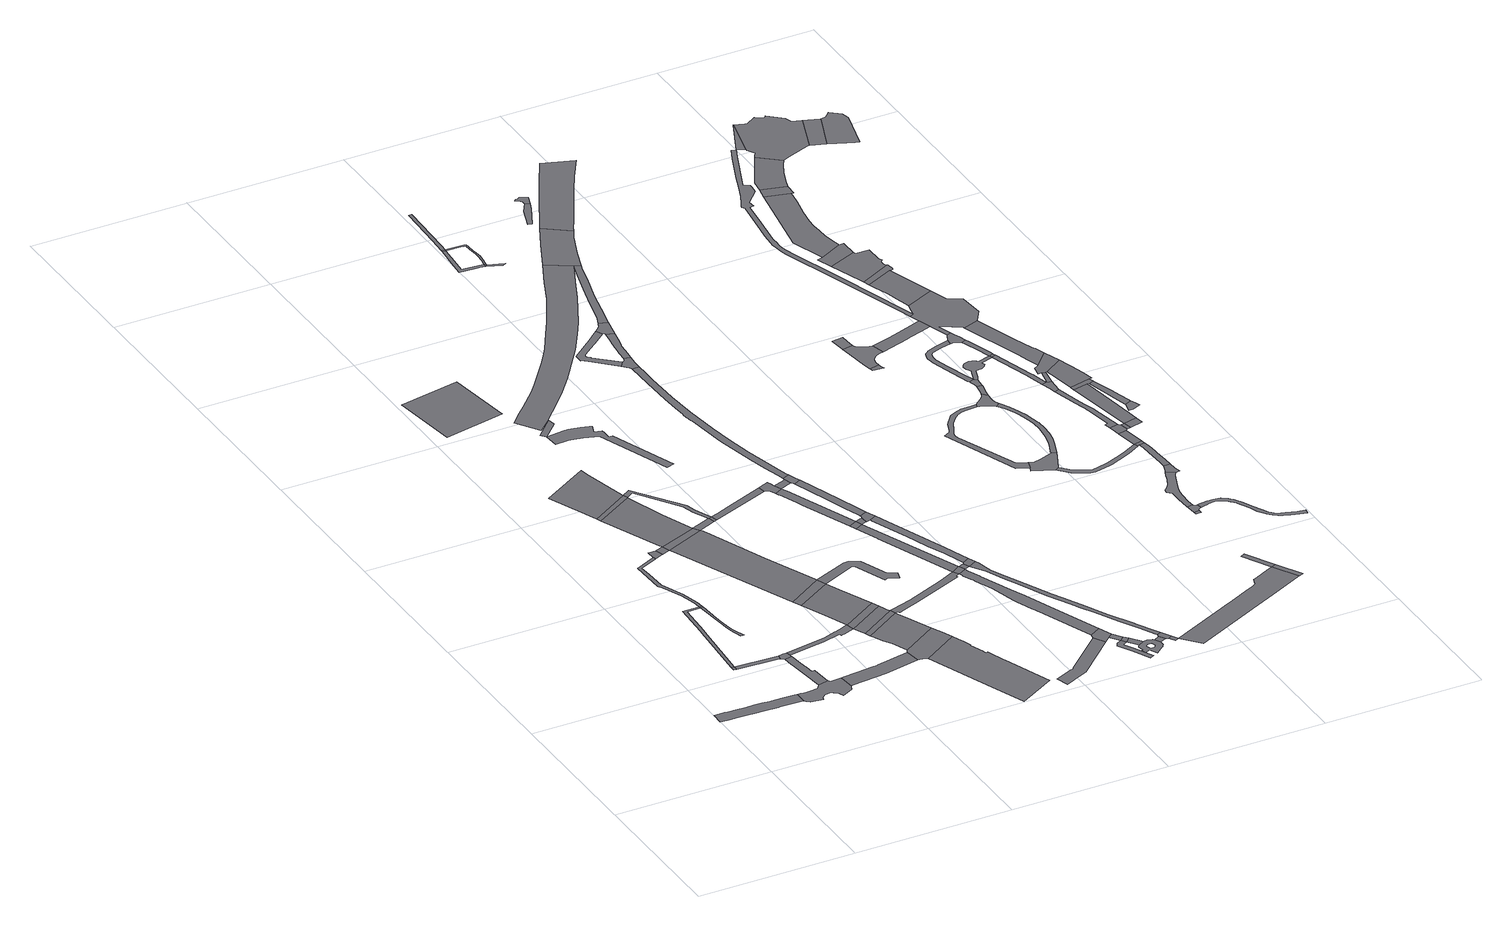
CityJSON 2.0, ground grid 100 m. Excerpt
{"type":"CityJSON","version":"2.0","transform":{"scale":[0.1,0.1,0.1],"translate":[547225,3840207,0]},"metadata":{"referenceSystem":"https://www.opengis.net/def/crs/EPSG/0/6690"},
"CityObjects":{
"road1":{"type":"Road","attributes":{"RoadStructureAttribute.sectionType":"1"},"geometry":[{"type":"MultiSurface","lod":"1","boundaries":[[[0,1,2,3,4,5,6,7,8,9,10,11,12,13,14,15,16,17,18,19,20,21,22,23,24]]]}]},
"road2":{"type":"Road","geometry":[{"type":"MultiSurface","lod":"1","boundaries":[[[25,26,27,28]]]}]},
"road3":{"type":"Road","attributes":{"RoadStructureAttribute.sectionType":"1"},"geometry":[{"type":"MultiSurface","lod":"1","boundaries":[[[29,28,27,30,31,32,33]]]}]},
"road4":{"type":"Road","geometry":[{"type":"MultiSurface","lod":"1","boundaries":[[[34,35,36,37,25,28,38,39,40,41]]]}]},
"road5":{"type":"Road","geometry":[{"type":"MultiSurface","lod":"1","boundaries":[[[42,43,44,45,46,47,48,49,50,51,52,53,24,23,54,55,56,57,58,59,60,61,62,63,64,65,66,67]]]}]},
"road6":{"type":"Road","attributes":{"RoadStructureAttribute.sectionType":"1"},"geometry":[{"type":"MultiSurface","lod":"1","boundaries":[[[68,69,70,71,72,73,74,75,76,77,78,79,47,46]]]}]},
"road7":{"type":"Road","geometry":[{"type":"MultiSurface","lod":"1","boundaries":[[[80,81,82,33,32,83,75,74,84]]]}]},
"road8":{"type":"Road","geometry":[{"type":"MultiSurface","lod":"1","boundaries":[[[85,86,87,88,89,90,91,92,93,94,95,96,41]]]}]},
"road9":{"type":"Road","geometry":[{"type":"MultiSurface","lod":"1","boundaries":[[[97,34,41,96]]]}]},
"road10":{"type":"Road","geometry":[{"type":"MultiSurface","lod":"1","boundaries":[[[98,99,100,101,102,103,104,105,34,97,106,107,108,109,110,111,112]]]}]},
"road11":{"type":"Road","attributes":{"RoadStructureAttribute.sectionType":"1"},"geometry":[{"type":"MultiSurface","lod":"1","boundaries":[[[113,114,115,116,117,80,84,118,119,120,121,122,123,124,125,126,127]]]}]},
"road12":{"type":"Road","geometry":[{"type":"MultiSurface","lod":"1","boundaries":[[[128,98,112,129,130,131,132]]]}]},
"road13":{"type":"Road","attributes":{"RoadStructureAttribute.sectionType":"1"},"geometry":[{"type":"MultiSurface","lod":"1","boundaries":[[[133,134,135,136,137,138,139,67,66,140,141,142]]]}]},
"road14":{"type":"Road","attributes":{"RoadStructureAttribute.sectionType":"1"},"geometry":[{"type":"MultiSurface","lod":"1","boundaries":[[[143,144,132,131,145]]]}]},
"road15":{"type":"Road","attributes":{"RoadStructureAttribute.sectionType":"1"},"geometry":[{"type":"MultiSurface","lod":"1","boundaries":[[[146,147,148,149,150,151,152,153,154]]]}]},
"road16":{"type":"Road","geometry":[{"type":"MultiSurface","lod":"1","boundaries":[[[154,153,155,156,157]]]}]},
"road17":{"type":"Road","attributes":{"RoadStructureAttribute.sectionType":"1"},"geometry":[{"type":"MultiSurface","lod":"1","boundaries":[[[158,159,156,155,160,161,162,143,163]]]}]},
"road18":{"type":"Road","geometry":[{"type":"MultiSurface","lod":"1","boundaries":[[[163,143,145,164]]]}]},
"road19":{"type":"Road","attributes":{"RoadStructureAttribute.sectionType":"1"},"geometry":[{"type":"MultiSurface","lod":"1","boundaries":[[[165,166,167,168,169,170,164,145,171,172,173]]]}]},
"road20":{"type":"Road","attributes":{"function":"1"},"geometry":[{"type":"MultiSurface","lod":"1","boundaries":[[[174,175,176,177,178]]]}]},
"road21":{"type":"Road","geometry":[{"type":"MultiSurface","lod":"1","boundaries":[[[173,172,179,180]]]}]},
"road22":{"type":"Road","attributes":{"RoadStructureAttribute.sectionType":"1"},"geometry":[{"type":"MultiSurface","lod":"1","boundaries":[[[181,180,179,182,183,184]]]}]},
"road23":{"type":"Road","geometry":[{"type":"MultiSurface","lod":"1","boundaries":[[[184,183,113,127,185]]]}]},
"road24":{"type":"Road","geometry":[{"type":"MultiSurface","lod":"1","boundaries":[[[186,185,127,187,188,189,190,191]]]}]},
"road25":{"type":"Road","attributes":{"RoadStructureAttribute.sectionType":"1"},"geometry":[{"type":"MultiSurface","lod":"1","boundaries":[[[191,190,192,193]]]}]},
"road26":{"type":"Road","attributes":{"RoadStructureAttribute.sectionType":"1"},"geometry":[{"type":"MultiSurface","lod":"1","boundaries":[[[194,195,196,197,198,193,192,199,200,201,202,203,204]]]}]},
"road27":{"type":"Road","geometry":[{"type":"MultiSurface","lod":"1","boundaries":[[[205,204,203,206,133,142,207,208,209,210,211]]]}]},
"road28":{"type":"Road","attributes":{"RoadStructureAttribute.sectionType":"1"},"geometry":[{"type":"MultiSurface","lod":"1","boundaries":[[[212,213,214,154,157,215,216,217,218,219]]]}]},
"road29":{"type":"Road","attributes":{"RoadStructureAttribute.sectionType":"1"},"geometry":[{"type":"MultiSurface","lod":"1","boundaries":[[[218,220,221,222,163,164,223]]]}]},
"road30":{"type":"Road","attributes":{"RoadStructureAttribute.sectionType":"1"},"geometry":[{"type":"MultiSurface","lod":"1","boundaries":[[[224,225,226,227,228,229,230,231,232,233,234,211,210,235,236,237]]]}]},
"road31":{"type":"Road","geometry":[{"type":"MultiSurface","lod":"1","boundaries":[[[219,218,223,238]]]}]},
"road32":{"type":"Road","geometry":[{"type":"MultiSurface","lod":"1","boundaries":[[[239,240,241,242]]]}]},
"road33":{"type":"Road","attributes":{"RoadStructureAttribute.sectionType":"1"},"geometry":[{"type":"MultiSurface","lod":"1","boundaries":[[[243,244,245,246,247,248,249,250,251,252,253,254,255,256,257,258,259,260,242,261]]]}]},
"road34":{"type":"Road","attributes":{"RoadStructureAttribute.sectionType":"1"},"geometry":[{"type":"MultiSurface","lod":"1","boundaries":[[[262,263,264,265,266,267,268,269,270,271,272,273,274,275,276,173,180]]]}]},
"road35":{"type":"Road","attributes":{"RoadStructureAttribute.sectionType":"1"},"geometry":[{"type":"MultiSurface","lod":"1","boundaries":[[[277,278,279,280,219,238,281,282]]]}]},
"road36":{"type":"Road","attributes":{"RoadStructureAttribute.sectionType":"1"},"geometry":[{"type":"MultiSurface","lod":"1","boundaries":[[[283,284,285,286,191,193,287,288,289,290,291,292,293,294,295,296]]]}]},
"road37":{"type":"Road","attributes":{"RoadStructureAttribute.sectionType":"1"},"geometry":[{"type":"MultiSurface","lod":"1","boundaries":[[[297,298,299,300,301,302,303,304,305,306]]]}]},
"road38":{"type":"Road","geometry":[{"type":"MultiSurface","lod":"1","boundaries":[[[307,308,309,277,282,310,311,312,313]]]}]},
"road39":{"type":"Road","attributes":{"RoadStructureAttribute.sectionType":"1"},"geometry":[{"type":"MultiSurface","lod":"1","boundaries":[[[314,315,312,311,316,317,318,319,320,321,322]]]}]},
"road40":{"type":"Road","geometry":[{"type":"MultiSurface","lod":"1","boundaries":[[[322,321,323,324]]]}]},
"road41":{"type":"Road","geometry":[{"type":"MultiSurface","lod":"1","boundaries":[[[325,326,327,328,313,312,329,330,331]]]}]},
"road42":{"type":"Road","attributes":{"RoadStructureAttribute.sectionType":"1"},"geometry":[{"type":"MultiSurface","lod":"1","boundaries":[[[332,324,323,333,334,283,335]]]}]},
"road43":{"type":"Road","geometry":[{"type":"MultiSurface","lod":"1","boundaries":[[[336,337,338,339,322,324,340,341,342]]]}]},
"road44":{"type":"Road","geometry":[{"type":"MultiSurface","lod":"1","boundaries":[[[335,283,296,343,344,345]]]}]},
"road45":{"type":"Road","geometry":[{"type":"MultiSurface","lod":"1","boundaries":[[[346,347,348,325,331,349,350,351]]]}]},
"road46":{"type":"Road","attributes":{"RoadStructureAttribute.sectionType":"1"},"geometry":[{"type":"MultiSurface","lod":"1","boundaries":[[[352,353,351,350,354,355,356,357,358]]]}]},
"road47":{"type":"Road","attributes":{"RoadStructureAttribute.sectionType":"1"},"geometry":[{"type":"MultiSurface","lod":"1","boundaries":[[[359,360,361,362,363,364,365,366,343,296,367,368,369,370,371,372,373,374,375,376,377,378,379,380,381,382,383,384,385,386,387,388,389,390]]]}]},
"road48":{"type":"Road","geometry":[{"type":"MultiSurface","lod":"1","boundaries":[[[391,392,335,345,393]]]}]},
"road49":{"type":"Road","geometry":[{"type":"MultiSurface","lod":"1","boundaries":[[[358,357,394,336,342,395,396,397]]]}]},
"road50":{"type":"Road","attributes":{"function":"1","RoadStructureAttribute.sectionType":"7"},"geometry":[{"type":"MultiSurface","lod":"1","boundaries":[[[398,399,400,401,402,403,404,405,406,407,408,409,410,411,412,413,414,415,416,417,418,419,420,421,422,423,424,425,426,427,428,429]]]}]},
"road51":{"type":"Road","geometry":[{"type":"MultiSurface","lod":"1","boundaries":[[[390,389,297,306,430,431]]]}]},
"road52":{"type":"Road","attributes":{"RoadStructureAttribute.sectionType":"1"},"geometry":[{"type":"MultiSurface","lod":"1","boundaries":[[[432,433,397,396,434,435,436,437,438,439,440]]]}]},
"road53":{"type":"Road","geometry":[{"type":"MultiSurface","lod":"1","boundaries":[[[441,442,443,444,445,446,447,448,449,450,451,452,453]]]}]},
"road54":{"type":"Road","geometry":[{"type":"MultiSurface","lod":"1","boundaries":[[[440,439,454,391,393,455]]]}]},
"road55":{"type":"Road","attributes":{"RoadStructureAttribute.sectionType":"1"},"geometry":[{"type":"MultiSurface","lod":"1","boundaries":[[[431,430,441,456]]]}]},
"road56":{"type":"Road","geometry":[{"type":"MultiSurface","lod":"1","boundaries":[[[456,441,453,457]]]}]},
"road57":{"type":"Road","attributes":{"RoadStructureAttribute.sectionType":"1"},"geometry":[{"type":"MultiSurface","lod":"1","boundaries":[[[458,459,460,461,462,463,464,465,466,467,468,469,470,471,348,347,472,473,474,475,476,477,478,479,480,481]]]}]},
"road58":{"type":"Road","attributes":{"RoadStructureAttribute.sectionType":"1"},"geometry":[{"type":"MultiSurface","lod":"1","boundaries":[[[457,453,482,483]]]}]},
"road59":{"type":"Road","attributes":{"RoadStructureAttribute.sectionType":"1"},"geometry":[{"type":"MultiSurface","lod":"1","boundaries":[[[484,485,486,487,488,489,490,491,492,493,494,495,496,497,483,482,498,499,500,501,502,503,504,505,506,507,508],[509,510,511,512,513,514,515,516,517,518,519,520,521,522,523,524,525,526,527,528,529,530,531,532,533]]]}]},
"road60":{"type":"Road","attributes":{"RoadStructureAttribute.sectionType":"1"},"geometry":[{"type":"MultiSurface","lod":"1","boundaries":[[[534,535,536,537,538,539,540,541,542,543,544,455,393,545,546,547,548,549,550,551,552,553,554,555,556,557]]]}]},
"road61":{"type":"Road","attributes":{"RoadStructureAttribute.sectionType":"1"},"geometry":[{"type":"MultiSurface","lod":"1","boundaries":[[[558,559,560,561,562,563,564,565,566,567,568,569,570,571,572,573,574,575,576]]]}]},
"road62":{"type":"Road","geometry":[{"type":"MultiSurface","lod":"1","boundaries":[[[577,578,579,580,568,567,581,458,481,582,583]]]}]},
"road63":{"type":"Road","geometry":[{"type":"MultiSurface","lod":"1","boundaries":[[[584,490,489,585]]]}]},
"road64":{"type":"Road","geometry":[{"type":"MultiSurface","lod":"1","boundaries":[[[557,556,584,585,586,587,588]]]}]},
"road65":{"type":"Road","attributes":{"RoadStructureAttribute.sectionType":"1"},"geometry":[{"type":"MultiSurface","lod":"1","boundaries":[[[588,587,589,590]]]}]},
"road66":{"type":"Road","attributes":{"RoadStructureAttribute.sectionType":"1"},"geometry":[{"type":"MultiSurface","lod":"1","boundaries":[[[591,592,593,594,595,596,597,598,599,577,583,600,601,602,603,604,605,606,607]]]}]},
"road67":{"type":"Road","geometry":[{"type":"MultiSurface","lod":"1","boundaries":[[[608,609,610,611]]]}]},
"road68":{"type":"Road","attributes":{"RoadStructureAttribute.sectionType":"1"},"geometry":[{"type":"MultiSurface","lod":"1","boundaries":[[[609,612,613,614,615,616,617,618,619,620,621,610]]]}]},
"road69":{"type":"Road","geometry":[{"type":"MultiSurface","lod":"1","boundaries":[[[622,623,624,558,576,625,591,607,626]]]}]},
"road70":{"type":"Road","geometry":[{"type":"MultiSurface","lod":"1","boundaries":[[[627,628,629,630,631,632,633,634,635,636,611,610,637,638,639,640,641,642,643,644,645,646,618,647]]]}]},
"road71":{"type":"Road","geometry":[{"type":"MultiSurface","lod":"1","boundaries":[[[618,617,648,647]]]}]},
"road72":{"type":"Road","attributes":{"RoadStructureAttribute.sectionType":"1"},"geometry":[{"type":"MultiSurface","lod":"1","boundaries":[[[649,650,651,652,608,611]]]}]},
"road73":{"type":"Road","attributes":{"RoadStructureAttribute.sectionType":"1"},"geometry":[{"type":"MultiSurface","lod":"1","boundaries":[[[653,654,648,617]]]}]},
"road74":{"type":"Road","attributes":{"RoadStructureAttribute.sectionType":"1"},"geometry":[{"type":"MultiSurface","lod":"1","boundaries":[[[429,655,656,657,658,622,626,659,660,661,662,663]]]}]},
"road75":{"type":"Road","attributes":{"RoadStructureAttribute.sectionType":"7"},"geometry":[{"type":"MultiSurface","lod":"1","boundaries":[[[664,665,666,667,668,669,670,671,672,673,674,675,676,677,590,678,679,680,681,682,683]]]}]},
"road76":{"type":"Road","geometry":[{"type":"MultiSurface","lod":"1","boundaries":[[[684,685,398,429,663,686,687,688]]]}]},
"road77":{"type":"Road","geometry":[{"type":"MultiSurface","lod":"1","boundaries":[[[689,690,691,692,693,694]]]}]},
"road78":{"type":"Road","attributes":{"RoadStructureAttribute.sectionType":"1"},"geometry":[{"type":"MultiSurface","lod":"1","boundaries":[[[695,696,697,698,699,700,701,702,703,704,705,706,707,708,709,710,711,712,713,714,715,716,717,718,719,720,721,722]]]}]},
"road79":{"type":"Road","geometry":[{"type":"MultiSurface","lod":"1","boundaries":[[[723,724,725,726,727,728,689,694,729]]]}]},
"road80":{"type":"Road","geometry":[{"type":"MultiSurface","lod":"1","boundaries":[[[730,731,732,733,709,708,734,735,736,737,738]]]}]},
"road81":{"type":"Road","geometry":[{"type":"MultiSurface","lod":"1","boundaries":[[[739,740,741,742,743]]]}]},
"road82":{"type":"Road","attributes":{"function":"1","RoadStructureAttribute.sectionType":"7"},"geometry":[{"type":"MultiSurface","lod":"1","boundaries":[[[744,745,746,747,748,684,688,749,750,751,752,753,754,755,756]]]}]},
"road83":{"type":"Road","attributes":{"RoadStructureAttribute.sectionType":"1"},"geometry":[{"type":"MultiSurface","lod":"1","boundaries":[[[757,758,759,760,761,762,763]]]}]},
"road84":{"type":"Road","attributes":{"RoadStructureAttribute.sectionType":"1"},"geometry":[{"type":"MultiSurface","lod":"1","boundaries":[[[764,765,664,766]]]}]},
"road85":{"type":"Road","geometry":[{"type":"MultiSurface","lod":"1","boundaries":[[[767,768,769,770,771,763,762,772,773,774,743,742,775,776,777,778,779,780,781]]]}]},
"road86":{"type":"Road","geometry":[{"type":"MultiSurface","lod":"1","boundaries":[[[766,664,683,782,783]]]}]},
"road87":{"type":"Road","attributes":{"RoadStructureAttribute.sectionType":"1"},"geometry":[{"type":"MultiSurface","lod":"1","boundaries":[[[784,785,786,787,788,789,790,791,792,793,794,795,796,797,798,799,800,801,802,803,804,805,806,807,808,809,810,730,738]]]}]},
"road88":{"type":"Road","geometry":[{"type":"MultiSurface","lod":"1","boundaries":[[[811,812,813,814,815,695,722,816,817,818,797,796,819,820,821]]]}]},
"road89":{"type":"Road","attributes":{"RoadStructureAttribute.sectionType":"1"},"geometry":[{"type":"MultiSurface","lod":"1","boundaries":[[[822,823,824,825,826,827,828,829,830,736,735,831,832,833,834,835,836,837,838,839]]]}]},
"road90":{"type":"Road","geometry":[{"type":"MultiSurface","lod":"1","boundaries":[[[840,841,842,843,844,845]]]}]},
"road91":{"type":"Road","attributes":{"RoadStructureAttribute.sectionType":"1"},"geometry":[{"type":"MultiSurface","lod":"1","boundaries":[[[846,847,848,849,850,845,844,851,852,853,854,855]]]}]},
"road92":{"type":"Road","attributes":{"RoadStructureAttribute.sectionType":"1"},"geometry":[{"type":"MultiSurface","lod":"1","boundaries":[[[856,857,811,821,858,859,860]]]}]},
"road93":{"type":"Road","attributes":{"RoadStructureAttribute.sectionType":"1"},"geometry":[{"type":"MultiSurface","lod":"1","boundaries":[[[861,862,863,864,865,866,867,868,869,870,871,872,873,848,847,874,875,876,877,878,879,880,881,882]]]}]},
"road94":{"type":"Road","geometry":[{"type":"MultiSurface","lod":"1","boundaries":[[[883,884,885,856,860,886,887]]]}]},
"road95":{"type":"Road","attributes":{"RoadStructureAttribute.sectionType":"1"},"geometry":[{"type":"MultiSurface","lod":"1","boundaries":[[[888,889,890,891,892,893,894,895,896,897,884,883,898,899,900,901,902,903,904,905,906,907]]]}]},
"road96":{"type":"Road","geometry":[{"type":"MultiSurface","lod":"1","boundaries":[[[908,909,910,911,912,913,914,915,781,780,916]]]}]},
"road97":{"type":"Road","geometry":[{"type":"MultiSurface","lod":"1","boundaries":[[[917,918,919,920,921,922,861,882,923]]]}]},
"road98":{"type":"Road","attributes":{"RoadStructureAttribute.sectionType":"1"},"geometry":[{"type":"MultiSurface","lod":"1","boundaries":[[[924,925,926,927,928,929,930,931,932,933,934,935,883,887,936,937,938,939,940,941,942,943,944,945]]]}]},
"road99":{"type":"Road","attributes":{"RoadStructureAttribute.sectionType":"1"},"geometry":[{"type":"MultiSurface","lod":"1","boundaries":[[[946,947,948,949,950,951,952,953,954,955,956,957,958,959,960,961,855,854,962,963,964,965,966,967,968,969,970,971,972,973,974,975,976,977,978,979,980,981,982,983]]]}]},
"road100":{"type":"Road","attributes":{"RoadStructureAttribute.sectionType":"1"},"geometry":[{"type":"MultiSurface","lod":"1","boundaries":[[[984,985,986,987,988,989,990,991,992,993,920,919]]]}]},
"road101":{"type":"Road","geometry":[{"type":"MultiSurface","lod":"1","boundaries":[[[994,822,839,989,988]]]}]},
"road102":{"type":"Road","attributes":{"RoadStructureAttribute.sectionType":"1"},"geometry":[{"type":"MultiSurface","lod":"1","boundaries":[[[995,996,822,994]]]}]},
"road103":{"type":"Road","geometry":[{"type":"MultiSurface","lod":"1","boundaries":[[[997,998,996,995,999,1000]]]}]},
"road104":{"type":"Road","attributes":{"RoadStructureAttribute.sectionType":"1"},"geometry":[{"type":"MultiSurface","lod":"1","boundaries":[[[1001,1002,1003,1004,1005,1006,1007,1008,1009,1010,1011,1012,998,997]]]}]},
"road105":{"type":"Road","geometry":[{"type":"MultiSurface","lod":"1","boundaries":[[[1013,1014,1015,1016,888,907,1017,1018,1019,1020,1021]]]}]},
"road106":{"type":"Road","attributes":{"RoadStructureAttribute.sectionType":"1"},"geometry":[{"type":"MultiSurface","lod":"1","boundaries":[[[1022,1000,999,1023]]]}]},
"road107":{"type":"Road","geometry":[{"type":"MultiSurface","lod":"1","boundaries":[[[1024,1025,1026,1006,1005,1027,1028]]]}]},
"road108":{"type":"Road","attributes":{"RoadStructureAttribute.sectionType":"1"},"geometry":[{"type":"MultiSurface","lod":"1","boundaries":[[[1029,1030,1031,1021,1020,1032,1033,1034,945,1035]]]}]},
"road109":{"type":"Road","attributes":{"RoadStructureAttribute.sectionType":"1"},"geometry":[{"type":"MultiSurface","lod":"1","boundaries":[[[1036,1037,1038,944,1039,1040,1025,1024]]]}]},
"road110":{"type":"Road","geometry":[{"type":"MultiSurface","lod":"1","boundaries":[[[1035,945,944,1038]]]}]},
"road111":{"type":"Road","attributes":{"RoadStructureAttribute.sectionType":"1"},"geometry":[{"type":"MultiSurface","lod":"1","boundaries":[[[1041,1028,1027,1042]]]}]},
"road112":{"type":"Road","geometry":[{"type":"MultiSurface","lod":"1","boundaries":[[[1043,1022,1023,1044]]]}]},
"road113":{"type":"Road","attributes":{"function":"3","RoadStructureAttribute.sectionType":"1"},"geometry":[{"type":"MultiSurface","lod":"1","boundaries":[[[1045,1046,1047,1048,1049,1050,1022,1043]]]}]},
"road114":{"type":"Road","attributes":{"RoadStructureAttribute.sectionType":"1"},"geometry":[{"type":"MultiSurface","lod":"1","boundaries":[[[1051,1052,1053,1054,1055,1056,1057,1058,1059,1060,1061,1062,1063,1064,1065,1066,1067,1068,1069,1070,1071,1072,1073,1074,1075,1076,1077,1078,1079,1080,1081,1082,1083,1084,1085,1086,1087,1088,1089,1090,1091,1092,1093,1094,1095,1096,1097]]]}]},
"road115":{"type":"Road","geometry":[{"type":"MultiSurface","lod":"1","boundaries":[[[1098,1099,1100,1101,1102,1076,1075,911,910,1016,1015,1103,1104,1105,1106,1107,1108,1109,1110,1111,1112,1113,1114]]]}]},
"road116":{"type":"Road","geometry":[{"type":"MultiSurface","lod":"1","boundaries":[[[1115,1116,1117,1118,1119,1120]]]}]},
"road117":{"type":"Road","geometry":[{"type":"MultiSurface","lod":"1","boundaries":[[[1121,1122,1048,1047,1123,1124]]]}]},
"road118":{"type":"Road","geometry":[{"type":"MultiSurface","lod":"1","boundaries":[[[1125,1126,1127,1128,1129,1130,1131,1132,1101,1100]]]}]},
"road119":{"type":"Road","attributes":{"function":"3","RoadStructureAttribute.sectionType":"1"},"geometry":[{"type":"MultiSurface","lod":"1","boundaries":[[[1133,1134,1135,1136,1137,1138,1139,1140,1120,1119,1141,1142,1143,1144,1145,1146]]]}]},
"road120":{"type":"Road","geometry":[{"type":"MultiSurface","lod":"1","boundaries":[[[1147,1148,1149,1150,1041,1042,1151,1152]]]}]},
"road121":{"type":"Road","attributes":{"function":"3","RoadStructureAttribute.sectionType":"1"},"geometry":[{"type":"MultiSurface","lod":"1","boundaries":[[[1153,1154,1155,1156,1157,1112,1111,1158,1159,1160,1161,1162,1148,1147]]]}]},
"road122":{"type":"Road","geometry":[{"type":"MultiSurface","lod":"1","boundaries":[[[1146,1145,1128,1127,1163,1164,1165,1166]]]}]},
"road123":{"type":"Road","attributes":{"function":"3","RoadStructureAttribute.sectionType":"1"},"geometry":[{"type":"MultiSurface","lod":"1","boundaries":[[[1167,1168,1169,1170,1152,1151,1171,1172,1122,1121]]]}]},
"road124":{"type":"Road","geometry":[{"type":"MultiSurface","lod":"1","boundaries":[[[1173,1174,1175,1176,1177,1178]]]}]},
"road125":{"type":"Road","attributes":{"RoadStructureAttribute.sectionType":"1"},"geometry":[{"type":"MultiSurface","lod":"1","boundaries":[[[1179,1180,1181,1182,1183,1184,1185,1186,1187,1124,1123,1188,1189,1175,1174]]]}]},
"road126":{"type":"Road","attributes":{"function":"3","RoadStructureAttribute.sectionType":"1"},"geometry":[{"type":"MultiSurface","lod":"1","boundaries":[[[1190,1191,1192,1193,1117,1116,1194,1195,1196,1197,1198,1199,1200,1201,1202,1203]]]}]},
"road127":{"type":"Road","geometry":[{"type":"MultiSurface","lod":"1","boundaries":[[[1204,1190,1203,1205,1206]]]}]},
"road128":{"type":"Road","attributes":{"function":"3","RoadStructureAttribute.sectionType":"1"},"geometry":[{"type":"MultiSurface","lod":"1","boundaries":[[[1207,1208,1204,1206,1209,1210,1211,1212]]]}]},
"road129":{"type":"Road","geometry":[{"type":"MultiSurface","lod":"1","boundaries":[[[1213,1097,1214]]]}]},
"road130":{"type":"Road","geometry":[{"type":"MultiSurface","lod":"1","boundaries":[[[1215,1216,1217,1213,1214,1218,1219,1220,1221,1222,1223,1207,1212,1224,1225,1226,1227,1228,1229,1230,1231,1232,1233,1234]]]}]},
"road131":{"type":"Road","attributes":{"RoadStructureAttribute.sectionType":"1"},"geometry":[{"type":"MultiSurface","lod":"1","boundaries":[[[1227,1226,1235,1236]]]}]},
"road132":{"type":"Road","geometry":[{"type":"MultiSurface","lod":"1","boundaries":[[[1237,1238,1239,1240,1236,1235,1241,1242,1243,1244,1245,1246,1247]]]}]}
},
"vertices":[
[508,674,0],[447,676,0],[387,679,0],[354,680,0],[307,682,0],[256,684,0],[206,685,0],[152,687,0],[92,690,0],[72,690,0],[39,691,0],[4,693,0],[2,614,0],[43,611,0],[70,610,0],[113,609,0],[162,606,0],[217,604,0],[276,602,0],[368,599,0],[384,599,0],[446,597,0],[522,595,0],[523,595,0],[524,673,0],
[333,1105,0],[332,1075,0],[352,1074,0],[353,1105,0],
[603,1090,0],[602,1060,0],[618,1061,0],[622,1058,0],[628,1093,0],
[485,1771,0],[378,1770,0],[366,1537,0],[365,1516,0],[383,1516,0],[384,1533,0],[398,1755,0],[486,1758,0],
[796,711,0],[757,708,0],[749,717,0],[746,720,0],[745,722,0],[678,706,0],[676,702,0],[658,679,0],[611,673,0],[580,670,0],[568,671,0],[546,672,0],[533,585,0],[551,564,0],[631,555,0],[632,571,0],[660,597,0],[700,602,0],[713,593,0],[735,579,0],[741,565,0],[750,541,0],[820,579,0],[831,605,0],[836,615,0],[827,715,0],
[734,856,0],[714,854,0],[709,911,0],[708,917,0],[696,1006,0],[695,1013,0],[691,1050,0],[642,1040,0],[645,1000,0],[656,909,0],[656,908,0],[664,853,0],
[684,1102,0],[662,1099,0],[629,1094,0],[626,1055,0],[690,1066,0],
[508,1553,0],[513,1509,0],[521,1462,0],[541,1382,0],[553,1382,0],[564,1382,0],[563,1385,0],[536,1462,0],[528,1489,0],[520,1557,0],[512,1622,0],[502,1760,0],
[501,1773,0],
[507,2367,0],[505,2366,0],[503,2365,0],[374,2304,0],[382,2080,0],[400,2050,0],[452,1923,0],[480,1824,0],[497,1821,0],[468,1936,0],[407,2083,0],[401,2218,0],[400,2248,0],[397,2295,0],[512,2346,0],
[1125,1207,0],[1068,1186,0],[1034,1174,0],[1029,1172,0],[953,1145,0],[694,1068,0],[704,1073,0],[881,1101,0],[924,1109,0],[1040,1138,0],[1041,1136,0],[1046,1123,0],[1050,1124,0],[1069,1130,0],[1139,1155,0],
[507,2427,0],[552,2364,0],[556,2366,0],[569,2371,0],[554,2426,0],
[1284,784,0],[1073,742,0],[1069,741,0],[1038,738,0],[988,732,0],[931,726,0],[843,717,0],[852,617,0],[1074,640,0],[1298,684,0],
[607,2447,0],[606,2447,0],[625,2394,0],
[673,3045,0],[670,3057,0],[608,3327,0],[593,3393,0],[290,3210,0],[392,2963,0],[394,2957,0],[423,2888,0],[674,3040,0],
[435,2859,0],[683,3009,0],[687,3011,0],
[769,2761,0],[684,3006,0],[599,2462,0],[601,2458,0],[602,2457,0],[853,2543,0],
[880,2505,0],
[1201,1732,0],[1200,1734,0],[1059,2071,0],[899,2465,0],[891,2485,0],[888,2490,0],[630,2383,0],[974,1575,0],[1206,1720,0],
[482,4189,0],[429,4573,0],[36,4494,0],[96,4063,0],[489,4142,0],
[999,1515,0],[1231,1659,0],
[1267,1573,0],[1067,1357,0],[1129,1209,0],[1361,1352,0],
[1381,1304,0],
[1412,1230,0],[1144,1143,0],[1162,1103,0],[1166,1094,0],[1173,1077,0],[1413,1231,0],
[1187,1043,0],[1428,1194,0],
[1472,1091,0],[1471,1095,0],[1469,1098,0],[1436,1175,0],[1430,1189,0],[1200,1014,0],[1202,1007,0],[1224,957,0],[1255,910,0],[1298,809,0],[1531,956,0],
[1560,888,0],[1289,793,0],[1311,686,0],[1318,688,0],[1330,682,0],[1358,670,0],[1590,818,0],
[958,2716,0],[940,2780,0],[730,3076,0],[732,3041,0],[915,2773,0],[936,2695,0],[984,2595,0],[1003,2603,0],
[982,2594,0],[975,2592,0],[858,2545,0],[995,2551,0],
[1732,457,0],[1731,458,0],[1687,576,0],[1677,573,0],[1668,596,0],[1667,598,0],[1632,684,0],[1640,688,0],[1619,746,0],[1609,773,0],[1606,781,0],[1543,193,0],[1616,7,0],[1851,141,0],
[1015,2558,0],
[699,3912,0],[689,3957,0],[571,3838,0],[594,3808,0],
[673,3715,0],[684,3715,0],[698,3716,0],[770,3697,0],[859,3670,0],[1037,3195,0],[1088,3213,0],[928,3640,0],[903,3640,0],[904,3696,0],[900,3715,0],[854,3730,0],[873,3786,0],[861,3791,0],[812,3807,0],[774,3817,0],[738,3820,0],[705,3819,0],[600,3708,0],
[1452,1756,0],[1464,1749,0],[1545,1538,0],[1571,1547,0],[1629,1521,0],[1644,1572,0],[1589,1600,0],[1518,1779,0],[1486,1799,0],[1478,1804,0],[1473,1806,0],[1465,1809,0],[1455,1812,0],[1447,1812,0],[1427,1813,0],
[1385,2754,0],[1145,2658,0],[1143,2657,0],[1054,2622,0],[1054,2574,0],[1399,2709,0],
[1923,1439,0],[1815,1385,0],[1570,1281,0],[1439,1239,0],[1445,1201,0],[1446,1200,0],[1453,1188,0],[1456,1189,0],[1507,1208,0],[1595,1240,0],[1923,1376,0],[1920,1385,0],[1919,1389,0],[1944,1399,0],
[2282,431,0],[2031,196,0],[2026,190,0],[2008,182,0],[1895,132,0],[1920,51,0],[2043,109,0],[2076,125,0],[2084,132,0],[2327,361,0],
[1463,2768,0],[1457,2783,0],[1433,2773,0],[1426,2696,0],[1442,2656,0],[1495,2687,0],[1476,2734,0],
[1581,2472,0],[1510,2651,0],[1451,2634,0],[1454,2635,0],[1456,2630,0],[1503,2518,0],[1518,2471,0],[1644,2148,0],[1698,2178,0],
[1662,2103,0],[1715,2134,0],
[1557,2769,0],[1550,2764,0],[1530,2756,0],[1488,2738,0],[1506,2691,0],[1550,2709,0],[1570,2717,0],
[1977,1474,0],[1720,1954,0],[1721,1951,0],[1978,1472,0],
[1746,2196,0],[1733,2191,0],[1731,2191,0],[1706,2181,0],[1721,2136,0],[1746,2146,0],[1749,2146,0],
[1995,1429,0],[1994,1430,0],[1998,1431,0],
[1617,2757,0],[1602,2802,0],[1557,2779,0],[1578,2714,0],[1588,2699,0],[1630,2722,0],
[1772,2314,0],[1695,2543,0],[1670,2460,0],[1712,2333,0],[1748,2234,0],[1750,2219,0],[1798,2244,0],
[2213,881,0],[2159,1019,0],[2120,1116,0],[2038,1321,0],[2035,1327,0],[2003,1408,0],[1999,1418,0],[1998,1420,0],[1945,1397,0],[1951,1385,0],[1955,1375,0],[1952,1373,0],[1976,1314,0],[1979,1315,0],[1983,1305,0],[1986,1297,0],[1987,1292,0],[1985,1291,0],[2003,1245,0],[2007,1246,0],[2035,1176,0],[2081,1003,0],[2083,992,0],[2088,981,0],[2130,872,0],[2138,852,0],[2146,831,0],[2147,830,0],[2162,792,0],[2162,791,0],[2289,467,0],[2360,508,0],
[2015,1484,0],[1983,1474,0],[2033,1444,0],
[1750,2204,0],[1771,2154,0],[1778,2151,0],[1823,2176,0],
[1453,5467,0],[1372,5294,0],[1299,5131,0],[1245,5028,0],[1179,4902,0],[1117,4797,0],[1034,4656,0],[1002,4608,0],[938,4518,0],[869,4429,0],[797,4339,0],[743,4273,0],[631,4157,0],[579,4104,0],[520,4043,0],[510,4034,0],[504,4028,0],[599,3882,0],[686,3963,0],[707,3985,0],[785,4066,0],[901,4197,0],[992,4308,0],[1037,4369,0],[1088,4437,0],[1180,4562,0],[1268,4706,0],[1332,4816,0],[1401,4949,0],[1455,5055,0],[1531,5221,0],[1603,5374,0],
[2363,395,0],[2393,423,0],
[2008,1691,0],[1854,2092,0],[1781,2141,0],[1876,1900,0],[1930,1748,0],[1976,1634,0],[2012,1529,0],[2022,1499,0],[2070,1525,0],
[2408,335,0],[2375,313,0],[2364,293,0],[2392,237,0],[2410,203,0],[2469,90,0],[2493,102,0],[2492,103,0],[2443,203,0],[2430,228,0],[2403,284,0],[2402,287,0],[2431,305,0],
[2022,1489,0],[2088,1477,0],
[2436,366,0],
[2459,337,0],
[1368,4232,0],[1370,4052,0],[1374,3849,0],[1380,3744,0],[1386,3660,0],[1386,3657,0],[1389,3625,0],[1389,3620,0],[1394,3580,0],[1399,3575,0],[1435,3303,0],[1490,3043,0],[1518,2924,0],[1547,2824,0],[1594,2824,0],[1563,2952,0],[1519,3126,0],[1485,3301,0],[1463,3448,0],[1436,3665,0],[1419,3857,0],[1412,4075,0],[1412,4168,0],[1412,4232,0],
[2477,244,0],[2514,265,0],
[2576,157,0],[2583,162,0],[2590,173,0],[2598,183,0],[2598,198,0],[2598,213,0],[2580,250,0],[2573,256,0],[2572,257,0],[2562,262,0],[2547,270,0],[2541,269,0],[2534,269,0],[2525,267,0],[2470,236,0],[2465,224,0],[2465,220,0],[2465,211,0],[2466,203,0],[2468,196,0],[2473,186,0],[2460,181,0],[2471,154,0],[2503,169,0],[2530,119,0],[2545,222,0],[2550,217,0],[2553,210,0],[2553,202,0],[2553,197,0],[2548,190,0],[2545,187,0],[2544,185,0],[2543,185,0],[2536,182,0],[2528,182,0],[2525,182,0],[2518,187,0],[2513,192,0],[2510,199,0],[2510,204,0],[2510,207,0],[2510,209,0],[2510,214,0],[2515,219,0],[2520,224,0],[2525,224,0],[2527,224,0],[2534,224,0],[2542,222,0],
[2633,331,0],[2567,455,0],[2560,467,0],[2476,618,0],[2394,783,0],[2334,902,0],[2303,964,0],[2221,1133,0],[2162,1260,0],[2119,1359,0],[2097,1453,0],[2094,1349,0],[2140,1240,0],[2191,1131,0],[2270,959,0],[2342,817,0],[2376,753,0],[2421,670,0],[2497,521,0],[2560,406,0],[2561,405,0],[2613,307,0],[2619,295,0],[2647,305,0],
[1375,4686,0],[1341,4656,0],[1299,4620,0],[1247,4576,0],[1153,4500,0],[1153,4445,0],[1168,4440,0],[1172,4436,0],[1176,4432,0],[1324,4285,0],[1352,4327,0],[1221,4447,0],[1217,4450,0],[1201,4465,0],[1198,4480,0],[1205,4490,0],[1297,4561,0],[1308,4570,0],[1399,4647,0],
[1377,4354,0],[1369,4332,0],[1367,4329,0],[1362,4324,0],[1360,4249,0],[1412,4287,0],[1418,4348,0],
[2617,273,0],[2640,233,0],
[2647,233,0],[2657,226,0],[2682,247,0],
[2680,190,0],[2707,203,0],
[1411,4632,0],[1402,4570,0],[1395,4522,0],[1390,4494,0],[1389,4487,0],[1389,4484,0],[1385,4448,0],[1383,4437,0],[1381,4412,0],[1420,4366,0],[1426,4425,0],[1430,4475,0],[1433,4486,0],[1434,4491,0],[1446,4551,0],[1457,4605,0],[1459,4617,0],
[1022,5873,0],[1021,5861,0],[1042,5858,0],[1044,5868,0],
[1007,5693,0],[1000,5614,0],[1026,5612,0],[1117,5606,0],[1126,5606,0],[1162,5602,0],[1162,5627,0],[1122,5629,0],[1024,5636,0],[1030,5705,0],
[1430,4757,0],[1413,4722,0],[1393,4702,0],[1409,4645,0],[1485,4740,0],
[1181,5670,0],[1186,5722,0],[1184,5737,0],[1181,5778,0],[1180,5784,0],[1177,5847,0],[1174,5857,0],[1164,5864,0],[1139,5865,0],[1063,5868,0],[1066,5857,0],[1135,5853,0],[1157,5852,0],[1167,5849,0],[1167,5847,0],[1172,5784,0],[1173,5774,0],[1175,5737,0],[1176,5722,0],[1174,5672,0],[1174,5624,0],
[1172,5612,0],
[1046,5921,0],[1060,6298,0],[1040,6296,0],[1026,5985,0],
[1252,5565,0],[1275,5576,0],
[1572,5276,0],[1531,5128,0],[1490,4973,0],[1450,4808,0],[1502,4818,0],[1552,5033,0],[1601,5214,0],[1627,5317,0],[1640,5356,0],
[3535,641,0],[3522,634,0],[3383,569,0],[3380,568,0],[3367,530,0],[3365,524,0],[3361,518,0],[3354,514,0],[3344,507,0],[3308,490,0],[3168,423,0],[3158,418,0],[3144,412,0],[2712,205,0],[2807,88,0],[3200,277,0],[3229,290,0],[3399,372,0],[3613,475,0],[3624,480,0],
[1625,5823,0],[1549,5668,0],[1683,5485,0],[1749,5648,0],[1779,5710,0],
[1674,6099,0],[1632,6029,0],[1583,5893,0],[1609,5884,0],[1682,6032,0],[1702,6085,0],
[2895,2982,0],[2865,2977,0],[2797,2979,0],[2750,2961,0],[2710,2941,0],[2681,2905,0],[2664,2881,0],[2651,2862,0],[2629,2807,0],[2617,2782,0],[2577,2759,0],[2764,2264,0],[2819,2238,0],[2839,2229,0],[2856,2285,0],[2827,2298,0],[2792,2314,0],[2686,2580,0],[2635,2707,0],[2630,2735,0],[2632,2755,0],[2652,2797,0],[2683,2857,0],[2718,2903,0],[2748,2928,0],[2785,2944,0],[2825,2952,0],[2883,2955,0],
[1681,6174,0],[1666,6167,0],[1651,6164,0],[1639,6152,0],[1669,6134,0],[1674,6122,0],[1725,6151,0],
[3022,2316,0],[2932,2285,0],[2892,2275,0],[2872,2277,0],[2826,2201,0],[2955,2142,0],[2981,2158,0],[3031,2267,0],[3046,2302,0],
[2554,3579,0],[2622,3572,0],[2616,3589,0],[2611,3617,0],[2550,3600,0],
[1958,6448,0],[1953,6439,0],[1855,6264,0],[1754,6075,0],[1654,5882,0],[1795,5743,0],[1827,5796,0],[1923,5979,0],[2009,6140,0],[2037,6187,0],[2060,6226,0],[2107,6306,0],[2151,6377,0],
[2576,3934,0],[2574,3975,0],[2508,3969,0],[2501,3967,0],[2511,3888,0],[2514,3863,0],[2581,3874,0],
[3464,836,0],[3437,822,0],[3563,654,0],
[2662,3817,0],[2649,3821,0],[2647,3822,0],[2619,3834,0],[2591,3852,0],[2522,3796,0],[2530,3721,0],[2541,3649,0],[2611,3649,0],[2616,3677,0],[2628,3697,0],[2645,3712,0],[2668,3720,0],[2699,3730,0],[2679,3817,0],
[3653,492,0],[3652,494,0],
[3064,2346,0],[3073,2369,0],[3086,2407,0],[3100,2450,0],[3112,2512,0],[3116,2575,0],[3113,2641,0],[3113,2645,0],[3103,2692,0],[3092,2744,0],[3074,2799,0],[3046,2871,0],[3013,2929,0],[2985,2906,0],[3003,2888,0],[3019,2861,0],[3044,2801,0],[3057,2764,0],[3073,2692,0],[3082,2639,0],[3083,2634,0],[3084,2584,0],[3079,2532,0],[3072,2472,0],[3056,2414,0],[3042,2379,0],[3021,2329,0],
[2972,3066,0],[2964,3046,0],[2962,3043,0],[2940,3015,0],[2917,2998,0],[2920,2948,0],[2940,2938,0],[2968,2923,0],[3000,2961,0],[2997,2986,0],[2999,3033,0],
[3475,2180,0],[3419,2147,0],[3395,2135,0],[3352,2114,0],[3247,2072,0],[3232,2066,0],[3144,2048,0],[3125,2052,0],[3037,2097,0],[3019,2073,0],[3115,2023,0],[3145,2018,0],[3241,2037,0],[3265,2047,0],[3365,2087,0],[3405,2107,0],[3433,2121,0],[3486,2152,0],
[3429,1346,0],[3439,1346,0],[3461,1348,0],[3461,1368,0],[3462,1376,0],[3426,1369,0],
[3463,1436,0],[3458,1446,0],[3422,1441,0],[3423,1428,0],[3423,1393,0],[3463,1383,0],[3473,1391,0],[3475,1392,0],[3488,1397,0],[3478,1431,0],
[2991,3153,0],[2979,3083,0],[3009,3088,0],[3021,3136,0],[3022,3149,0],
[3490,1834,0],[3474,1801,0],[3462,1758,0],[3460,1754,0],[3435,1701,0],[3415,1675,0],[3398,1660,0],[3391,1645,0],[3393,1633,0],[3406,1620,0],[3418,1613,0],[3417,1533,0],[3417,1490,0],[3455,1491,0],[3456,1561,0],[3459,1598,0],[3468,1638,0],[3485,1681,0],[3494,1704,0],[3521,1772,0],[3522,1774,0],[3538,1799,0],
[3010,3226,0],[2976,3213,0],[2988,3163,0],[3025,3181,0],[3028,3211,0],
[3081,3669,0],[2988,3643,0],[2929,3618,0],[2910,3604,0],[2904,3600,0],[2892,3572,0],[2887,3545,0],[2892,3490,0],[2923,3390,0],[2972,3225,0],[3005,3241,0],[2992,3281,0],[2948,3420,0],[2922,3515,0],[2922,3545,0],[2929,3575,0],[2941,3587,0],[2946,3593,0],[3011,3616,0],[3076,3631,0],
[2915,3801,0],[2996,3828,0],[3064,3850,0],[3038,3931,0],[3021,3926,0],[2976,3910,0],[2806,3851,0],[2724,3828,0],[2889,3792,0],
[3562,1828,0],[3557,1850,0],[3555,1899,0],[3513,1896,0],[3498,1848,0],[3496,1845,0],[3566,1806,0],
[3126,3385,0],[3116,3397,0],[3098,3409,0],[3083,3411,0],[3076,3412,0],[3048,3406,0],[3038,3397,0],[3028,3389,0],[3019,3368,0],[3024,3344,0],[3026,3340,0],[3042,3316,0],[3042,3241,0],[3062,3301,0],[3089,3307,0],[3101,3310,0],[3109,3312,0],[3129,3325,0],[3139,3340,0],[3136,3365,0],[3214,3390,0],[3207,3410,0],
[3946,1106,0],[3881,1125,0],[3833,1142,0],[3798,1179,0],[3777,1217,0],[3752,1271,0],[3721,1333,0],[3691,1388,0],[3676,1404,0],[3668,1413,0],[3630,1435,0],[3588,1442,0],[3553,1444,0],[3550,1444,0],[3513,1440,0],[3503,1439,0],[3503,1404,0],[3534,1410,0],[3540,1412,0],[3575,1417,0],[3595,1417,0],[3613,1410,0],[3646,1393,0],[3663,1373,0],[3676,1358,0],[3681,1353,0],[3701,1316,0],[3727,1261,0],[3745,1211,0],[3765,1179,0],[3780,1162,0],[3803,1134,0],[3828,1117,0],[3853,1102,0],[3894,1088,0],[3944,1073,0],[3987,1062,0],[3993,1096,0],
[3552,1953,0],[3548,2043,0],[3547,2062,0],[3542,2123,0],[3535,2167,0],[3498,2159,0],[3505,2118,0],[3509,2059,0],[3509,2028,0],[3512,1936,0],
[3531,2193,0],
[3509,2335,0],[3452,2322,0],
[3495,2413,0],[3439,2399,0],[3521,2348,0],[3510,2403,0],
[3452,2632,0],[3443,2664,0],[3436,2688,0],[3422,2738,0],[3381,2904,0],[3353,2893,0],[3395,2728,0],[3407,2682,0],[3413,2662,0],[3422,2626,0],[3450,2449,0],[3431,2445,0],
[3153,3678,0],[3142,3713,0],[3134,3735,0],[3106,3722,0],[3101,3634,0],[3109,3630,0],[3122,3624,0],[3141,3614,0],[3169,3627,0],
[3535,2408,0],[3545,2352,0],
[3355,3009,0],[3326,2998,0],[3341,2938,0],[3387,3000,0],[3360,3004,0],
[3231,3439,0],[3216,3484,0],[3177,3603,0],[3152,3583,0],[3182,3492,0],[3200,3436,0],[3236,3423,0],
[3328,3116,0],[3323,3135,0],[3242,3403,0],[3291,3132,0],[3298,3104,0],
[3381,3109,0],[3406,3105,0],
[3622,2428,0],[3631,2373,0],
[3612,2492,0],[3585,2660,0],[3550,2881,0],[3454,2864,0],[3457,2846,0],[3496,2625,0],
[2975,6066,0],[2938,5985,0],[2855,5783,0],[2830,5713,0],[2812,5665,0],[2804,5642,0],[2787,5598,0],[2755,5531,0],[2738,5500,0],[2735,5492,0],[2747,5473,0],[2719,5271,0],[2703,5157,0],[2700,5120,0],[2698,5074,0],[2697,5045,0],[2700,5022,0],[2704,4983,0],[2710,4951,0],[2719,4915,0],[2736,4864,0],[2820,4606,0],[2841,4540,0],[2991,4077,0],[3016,3999,0],[3044,4013,0],[3033,4046,0],[3020,4085,0],[2873,4541,0],[2851,4608,0],[2754,4907,0],[2741,4952,0],[2732,4996,0],[2729,5033,0],[2728,5060,0],[2729,5099,0],[2733,5144,0],[2752,5290,0],[2775,5467,0],[2802,5471,0],[2798,5519,0],[2884,5606,0],[2889,5662,0],[2891,5678,0],[2855,5705,0],[2971,5985,0],[3002,6056,0],
[3284,4079,0],[3258,4157,0],[3248,4189,0],[3061,4104,0],[3052,4054,0],[3105,3823,0],[3112,3824,0],[3172,3789,0],[3192,3778,0],[3221,3758,0],[3220,3762,0],[3222,3762,0],[3223,3757,0],[3227,3747,0],[3328,3783,0],[3382,3867,0],[3370,4026,0],
[3057,4874,0],[3028,4873,0],[2881,4795,0],[2845,4784,0],[2880,4687,0],[3060,4766,0],
[3587,2926,0],[3450,2893,0],[3562,2882,0],[3596,2896,0],
[3222,4272,0],[3222,4273,0],[3149,4493,0],[2974,4409,0],[2989,4365,0],[3020,4271,0],[3046,4176,0],[3059,4124,0],
[3157,4555,0],[3149,4572,0],[3149,4599,0],[3164,4615,0],[3156,4634,0],[3153,4640,0],[3152,4744,0],[3067,4745,0],[2905,4613,0],[2924,4557,0],[2929,4543,0],[2953,4475,0],[2961,4451,0],[3162,4552,0],
[3496,3294,0],[3402,3190,0],[3370,3170,0],[3359,3109,0],[3415,3108,0],[3535,3189,0],
[3474,3360,0],[3461,3380,0],[3459,3386,0],[3417,3511,0],[3332,3770,0],[3356,3352,0],[3373,3301,0],[3373,3295,0],[3373,3285,0],[3401,3197,0],
[3162,4495,0],[3170,4497,0],[3175,4512,0],[3167,4550,0],
[3604,2931,0],[3586,3005,0],[3560,3098,0],[3554,3120,0],[3417,3093,0],[3421,3068,0],
[3691,2578,0],[3682,2607,0],[3639,2586,0],[3624,2520,0],[3654,2518,0],[3703,2541,0],
[3676,2624,0],[3671,2640,0],[3663,2667,0],[3659,2682,0],[3647,2727,0],[3647,2729,0],[3642,2745,0],[3641,2749,0],[3599,2884,0],[3604,2720,0],[3615,2678,0],
[2899,5533,0],[2809,5014,0],[2836,4933,0],[2852,4884,0],[3020,4907,0],[3011,4959,0],[3005,5004,0],[3001,5063,0],[3000,5122,0],[3003,5184,0],[3014,5278,0],[3037,5395,0],[3050,5471,0],[3054,5493,0],
[2913,5610,0],[3067,5492,0],[3071,5569,0],
[3055,5933,0],[2927,5692,0],[3089,5625,0],[3123,5713,0],[3158,5785,0],[3184,5832,0],
[3113,6304,0],[3053,6037,0],
[3256,6318,0],[3189,6278,0],[3179,6279,0],[3056,6033,0],[3051,6023,0],[3053,6020,0],[3072,5986,0],[3079,5977,0],[3060,5942,0],[3235,5851,0],[3370,5901,0],[3389,5908,0],[3480,6165,0],[3422,6185,0],[3414,6205,0],[3405,6227,0],[3320,6307,0],[3308,6289,0],[3306,6285,0],[3282,6300,0],
[3482,5872,0],[3579,6129,0],
[3651,6174,0],[3633,6154,0],[3629,6149,0],[3615,6135,0],[3587,5832,0],[3602,5827,0],[3632,5815,0],[3656,5806,0],[3725,6070,0],[3717,6097,0],[3711,6119,0]
]}
